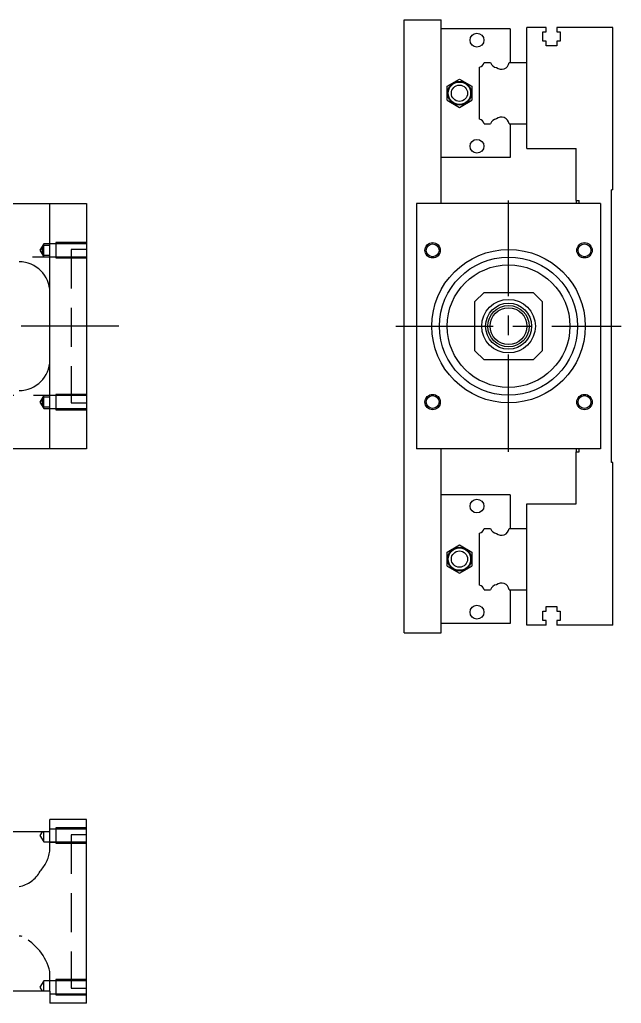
# Model space of a CAD drawing. Extents: x -20 to 1052, y -266 to 102.
# Drawn here: x 855.7 to 1051.8, y -220.9 to 100 of the extents above; entities that cross this region are included whole.
import ezdxf

# ---------------------------------------------------------------- set-up
doc = ezdxf.new("R2010")
doc.units = 0
doc.linetypes.add('CENTER', pattern=[50.8, 31.75, -6.35, 6.35, -6.35])
doc.linetypes.add('DASHED', pattern=[19.05, 12.7, -6.35])
doc.layers.get('0').update_dxf_attribs({"linetype": 'CONTINUOUS'})
doc.layers.add('CENTER', color=1, linetype='CENTER')

msp = doc.modelspace()

# ---------------------------------------------------------------- linework, layer by layer
at = {"color": 7, "linetype": 'CONTINUOUS'}
for p, q in [((981.04, -100), (981.04, 100)), ((981.04, 100), (993.04, 100)), ((993.04, 40), (993.04, 100)), ((1015.54, 97), (993.04, 97)), ((1015.54, 97), (1015.54, 86)), ((1021.04, 86), (1021.04, 97.5)), ((1027.34, 97.5), (1021.04, 97.5)), ((1027.34, 96), (1027.34, 97.5)), ((1030.74, 97.5), (1030.74, 96)), ((1049.04, 97.5), (1030.74, 97.5)), ((1049.04, 44.5), (1049.04, 97.5)), ((1026.19, 96), (1027.34, 96)), ((1026.19, 93), (1026.19, 96)), ((1030.74, 96), (1031.89, 96)), ((1031.89, 96), (1031.89, 93)), ((1027.34, 93), (1026.19, 93)), ((1027.34, 91.5), (1027.34, 93)), ((1030.74, 91.5), (1027.34, 91.5)), ((1030.74, 93), (1030.74, 91.5)), ((1031.89, 93), (1030.74, 93)), ((1005.54, 67.539608), (1005.54, 84.460392)), ((1007.079608, 86), (1009.200392, 86)), ((1015.221934, 86), (1021.04, 86)), ((1021.04, 66), (1021.04, 86)), ((1021.04, 66), (1021.04, 86)), ((995.040002, 78.309401), (999.040002, 80.618802)), ((999.040002, 80.618802), (1003.040002, 78.309401)), ((995.040002, 73.690599), (995.040002, 78.309401)), ((1003.040002, 78.309401), (1003.040002, 73.690599)), ((995.040002, 73.690599), (999.040002, 71.381198)), ((999.040002, 71.381198), (1003.040002, 73.690599)), ((1007.079608, 66), (1009.200392, 66)), ((1015.221934, 66), (1021.04, 66)), ((1015.54, 66), (1015.54, 55)), ((1021.04, 58), (1021.04, 66)), ((1021.04, 58), (1037.04, 58)), ((1037.04, 41), (1037.04, 58)), ((1015.54, 55), (993.04, 55)), ((1049.04, 44.5), (1048.54, 44.5)), ((1048.54, -44.5), (1048.54, 44.5)), ((830, 40), (865.5, 40)), ((865.5, -40), (865.5, 40)), ((865.5, 40), (877.5, 40)), ((877.5, 40), (877.5, -40)), ((985.04, 40), (985.04, -40)), ((1045.04, 40), (985.04, 40)), ((1037.04, 41), (1038.04, 41)), ((1037.04, 41), (1037.04, 40)), ((1038.04, 40), (1038.04, 41)), ((1045.04, 40), (1045.04, -40)), ((1007.04, 11), (1004.04, 8)), ((1007.04, 11), (1023.04, 11)), ((1026.04, 8), (1023.04, 11)), ((1004.04, -8), (1004.04, 8)), ((1026.04, 8), (1026.04, -8)), ((1004.04, -8), (1007.04, -11)), ((1023.04, -11), (1026.04, -8)), ((1023.04, -11), (1007.04, -11)), ((865.5, -40), (830, -40)), ((877.5, -40), (865.5, -40)), ((1045.04, -40), (985.04, -40)), ((993.04, -100), (993.04, -40)), ((1037.04, -40), (1037.04, -41)), ((1037.04, -58), (1037.04, -41)), ((1037.04, -41), (1038.04, -41)), ((1038.04, -41), (1038.04, -40)), ((1049.04, -44.5), (1048.54, -44.5)), ((1049.04, -97.5), (1049.04, -44.5)), ((1015.54, -55), (993.04, -55)), ((1015.54, -55), (1015.54, -66)), ((1021.04, -66), (1021.04, -58)), ((1021.04, -58), (1037.04, -58)), ((1007.079608, -66), (1009.200392, -66)), ((1015.221934, -66), (1021.04, -66)), ((1021.04, -86), (1021.04, -66)), ((1021.04, -86), (1021.04, -66)), ((1005.54, -84.460392), (1005.54, -67.539608)), ((995.040002, -73.690599), (999.040002, -71.381198)), ((995.040002, -78.309401), (995.040002, -73.690599)), ((999.040002, -71.381198), (1003.040002, -73.690599)), ((1003.040002, -73.690599), (1003.040002, -78.309401)), ((995.040002, -78.309401), (999.040002, -80.618802)), ((999.040002, -80.618802), (1003.040002, -78.309401)), ((1007.079608, -86), (1009.200392, -86)), ((1015.221934, -86), (1021.04, -86)), ((1015.54, -86), (1015.54, -97)), ((1021.04, -97.5), (1021.04, -86)), ((1026.19, -93), (1027.34, -93)), ((1026.19, -96), (1026.19, -93)), ((1027.34, -91.5), (1030.74, -91.5)), ((1027.34, -93), (1027.34, -91.5)), ((1030.74, -91.5), (1030.74, -93)), ((1030.74, -93), (1031.89, -93)), ((1031.89, -93), (1031.89, -96)), ((1027.34, -96), (1026.19, -96)), ((1027.34, -97.5), (1027.34, -96)), ((1030.74, -96), (1030.74, -97.5)), ((1031.89, -96), (1030.74, -96)), ((1015.54, -97), (993.04, -97)), ((1027.34, -97.5), (1021.04, -97.5)), ((1049.04, -97.5), (1030.74, -97.5)), ((981.04, -100), (993.04, -100)), ((865.5, -164.93), (865.5, -160.93)), ((877.5, -160.93), (865.5, -160.93)), ((877.5, -220.93), (877.5, -160.93)), ((865.5, -164.93), (830, -164.93)), ((865.5, -216.93), (830, -216.93)), ((865.5, -216.93), (865.5, -220.93)), ((877.5, -220.93), (865.5, -220.93))]:
    msp.add_line(p, q, dxfattribs=at)
at = {"color": 3, "linetype": 'DASHED'}
for p, q in [((863.5, 26.848738), (862.287564, 24.748738)), ((863.163852, 25.611128), (863.302956, 25.985522)), ((863.302956, 25.985522), (863.5, 26.435254)), ((863.5, 26.435254), (863.5, 26.848738)), ((867.5, 26.848738), (863.5, 26.848738)), ((863.5, 23.06222), (863.5, 26.435794)), ((863.5, 26.435254), (865.5, 26.435254)), ((867.5, 27.248732), (867.5, 22.248742)), ((877.5, 27.248732), (867.5, 27.248732)), ((877.5, 26.848738), (867.5, 26.848738)), ((872.5, 22.5), (803, 22.5)), ((862.287564, 24.748738), (863.5, 22.648738)), ((863.016436, 24.911344), (863.060666, 25.226886)), ((863.060666, 25.226886), (863.163852, 25.611128)), ((863.5, 22.648738), (863.5, 23.06222)), ((865.5, 23.06222), (863.5, 23.06222)), ((863.5, 22.648738), (867.5, 22.648738)), ((867.5, 22.648738), (877.5, 22.648738)), ((872.5, 25), (872.5, -25)), ((877.5, 25), (872.5, 25)), ((867.5, 22.248742), (877.5, 22.248742)), ((867.5, -22.248742), (867.5, -27.248732)), ((877.5, -22.248742), (867.5, -22.248742)), ((803, -22.5), (872.5, -22.5)), ((863.5, -22.648738), (862.287564, -24.748738)), ((862.287564, -24.748738), (863.5, -26.848738)), ((863.016436, -24.586132), (863.060666, -24.27059)), ((863.060666, -24.27059), (863.163852, -23.886348)), ((863.163852, -23.886348), (863.302956, -23.511954)), ((863.302956, -23.511954), (863.5, -23.06222)), ((863.5, -23.06222), (863.5, -22.648738)), ((867.5, -22.648738), (863.5, -22.648738)), ((863.5, -26.435254), (863.5, -23.06168)), ((863.5, -23.06222), (865.5, -23.06222)), ((877.5, -22.648738), (867.5, -22.648738)), ((872.5, -25), (877.5, -25)), ((863.5, -26.848738), (863.5, -26.435254)), ((865.5, -26.435254), (863.5, -26.435254)), ((863.5, -26.848738), (867.5, -26.848738)), ((867.5, -26.848738), (877.5, -26.848738)), ((867.5, -27.248732), (877.5, -27.248732)), ((863.009982, -164.93), (862.287564, -166.181262)), ((862.287564, -166.181262), (863.5, -168.281262)), ((863.5, -168.281262), (863.5, -164.93)), ((867.5, -164.081262), (865.5, -164.081262)), ((865.5, -171.302214), (865.5, -164.93)), ((867.5, -163.681268), (867.5, -168.681258)), ((877.5, -163.681268), (867.5, -163.681268)), ((877.5, -164.081262), (867.5, -164.081262)), ((872.5, -165.93), (872.5, -215.93)), ((877.5, -165.93), (872.5, -165.93)), ((863.5, -168.281262), (867.5, -168.281262)), ((872.5, -168.43), (865.5, -168.43)), ((867.5, -168.281262), (877.5, -168.281262)), ((867.5, -168.681258), (877.5, -168.681258)), ((855.847748, -199.023532), (855.5, -199.007748)), ((856.192382, -199.069862), (855.847748, -199.023532)), ((856.427222, -199.118996), (856.192382, -199.069862)), ((865.5, -216.93), (865.5, -210.557786)), ((863.5, -213.578738), (862.287564, -215.678738)), ((863.5, -216.93), (863.5, -213.578738)), ((867.5, -213.578738), (863.5, -213.578738)), ((865.5, -213.43), (872.5, -213.43)), ((867.5, -213.178742), (867.5, -218.178732)), ((877.5, -213.178742), (867.5, -213.178742)), ((877.5, -213.578738), (867.5, -213.578738)), ((862.287564, -215.678738), (863.009982, -216.93)), ((865.5, -217.778738), (867.5, -217.778738)), ((867.5, -217.778738), (877.5, -217.778738)), ((867.5, -218.178732), (877.5, -218.178732)), ((872.5, -215.93), (877.5, -215.93))]:
    msp.add_line(p, q, dxfattribs=at)
at = {"color": 7, "linetype": 'CONTINUOUS'}
for centre, radius in [((1004.740002, 93.300001), 2.25), ((999.040002, 76), 3.875), ((999.040002, 76), 3.643013), ((999.040002, 76), 2.65), ((1004.740002, 58.699999), 2.25), ((990.291262, 24.748738), 2.1), ((1039.788738, 24.748738), 2.1), ((1015.04, 0), 25), ((1015.04, 0), 22.5), ((1015.04, 0), 20), ((1015.04, 0), 8.75), ((1015.04, 0), 7.5), ((1015.04, 0), 6.75), ((1015.04, 0), 6), ((990.291262, -24.748738), 2.1), ((1039.788738, -24.748738), 2.1), ((1004.740002, -58.699999), 2.25), ((999.040002, -76), 3.875), ((999.040002, -76), 3.643013), ((999.040002, -76), 2.65), ((1004.740002, -93.300001), 2.25)]:
    msp.add_circle(centre, radius, dxfattribs=at)
at = {"color": 3, "linetype": 'CONTINUOUS'}
for centre in [(990.291262, 24.748738), (1039.788738, 24.748738), (990.291262, -24.748738), (1039.788738, -24.748738)]:
    msp.add_circle(centre, 2.5, dxfattribs=at)
at = {"color": 7, "linetype": 'CONTINUOUS'}
for centre, radius, start, end in [((1005.04, 86.5), 2.1, 283.774147, 346.225853), ((1011.24, 86.5), 2.1, 193.774147, 266.465409), ((1012.74, 86.3), 2.5, 229.323534, 353.107897), ((1005.04, 65.5), 2.1, 13.774147, 76.225853), ((1011.24, 65.5), 2.1, 93.534591, 166.225853), ((1012.74, 65.7), 2.5, 6.892103, 130.676466), ((855.5, 11), 10, 0, 90), ((855.5, -11), 10, 270, 0), ((1005.04, -65.5), 2.1, 283.774147, 346.225853), ((1011.24, -65.5), 2.1, 193.774147, 266.465409), ((1012.74, -65.7), 2.5, 229.323534, 353.107897), ((1005.04, -86.5), 2.1, 13.774147, 76.225853), ((1011.24, -86.5), 2.1, 93.534591, 166.225853), ((1012.74, -86.3), 2.5, 6.892103, 130.676466)]:
    msp.add_arc(centre, radius, start, end, dxfattribs=at)
at = {"color": 3, "linetype": 'DASHED'}
for centre, radius, start, end in [((866.951784, 24.952686), 3.935565, 180.60188226, 208.70854311), ((866.95178, -24.544789), 3.935561, 180.60189743, 208.70855827), ((852.931847, -169.249618), 12.734662, 317.63564126, 350.72450175), ((853.680594, -173.202647), 9.819629, 280.67760453, 331.88034487), ((848.4387, -214.772635), 17.574211, 13.87659517, 62.96341554)]:
    msp.add_arc(centre, radius, start, end, dxfattribs=at)
at = {"layer": 'CENTER', "color": 1, "linetype": 'CENTER'}
for p, q in [((1015.04, -41), (1015.04, 41)), ((887.945, 0), (-20, 0)), ((978.29, 0), (1051.79, 0))]:
    msp.add_line(p, q, dxfattribs=at)

doc.saveas('drawing.dxf')
